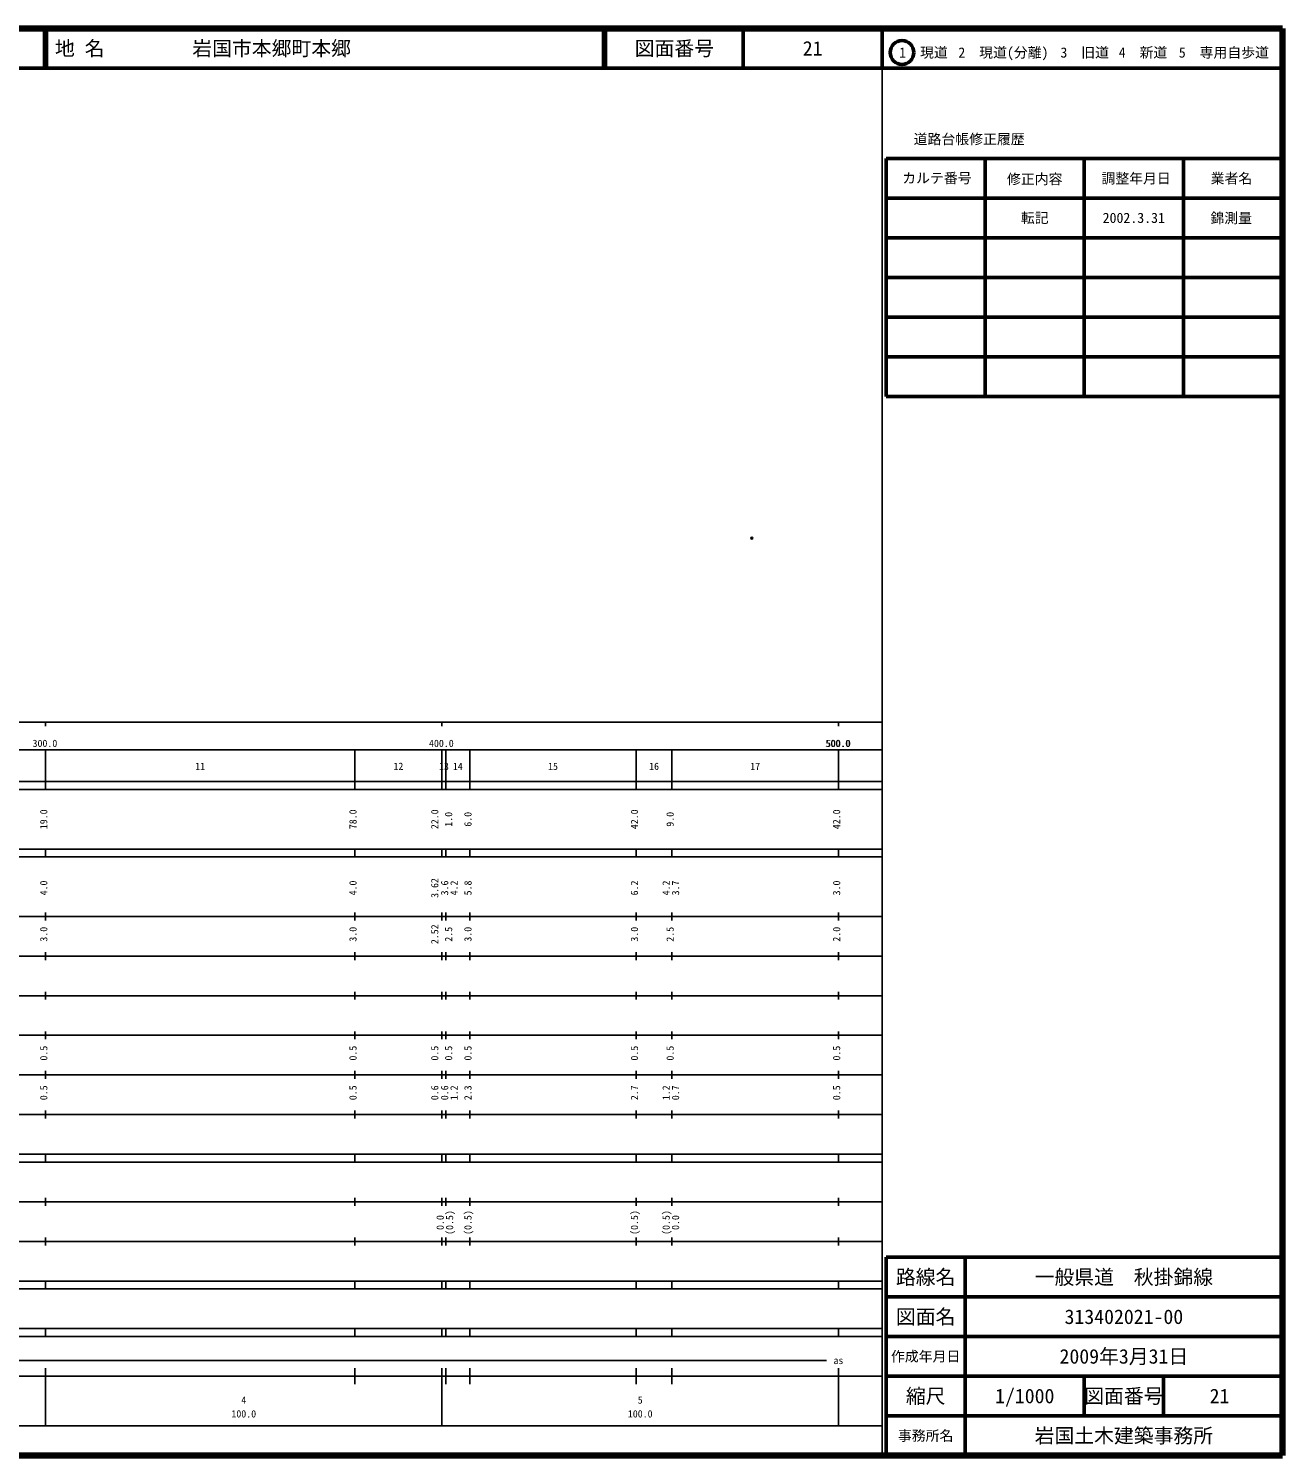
# Model space of a CAD drawing. Units: millimetres on the paper. Extents: x 40 to 680, y 20 to 380.
# Drawn here: x 363.7 to 680, y 20 to 380 of the extents above; entities that cross this region are included whole.
import ezdxf
from ezdxf.enums import TextEntityAlignment as Align

# ---------------------------------------------------------------- set-up
doc = ezdxf.new("R2010")
doc.units = ezdxf.units.MM
doc.header["$PDMODE"] = 32
doc.header["$PDSIZE"] = 0.5
doc.layers.add('M-OTRS', color=6, linetype='Continuous')
doc.layers.add('M-TTL-TXT', color=7, linetype='Continuous')
for name, color, linetype, lineweight in [('M-TTL', 2, 'Continuous', 140), ('M-TTL-BAND', 7, 'Continuous', 25), ('M-TTL-FRAM', 2, 'Continuous', 50), ('M-TTL-LINE', 7, 'Continuous', 50)]:
    doc.layers.add(name, color=color, linetype=linetype, lineweight=lineweight)
doc.styles.add('ＭＳ ゴシック', font='')
doc.styles.get('ＭＳ ゴシック').set_extended_font_data('MS Gothic')

msp = doc.modelspace()

# ---------------------------------------------------------------- linework, layer by layer
at = {"layer": 'M-OTRS'}
msp.add_point((546.13, 251.425), dxfattribs=at)
at = {"layer": 'M-TTL'}
for p, q in [((680, 380), (40, 380)), ((680, 20), (680, 380)), ((40, 20), (680, 20))]:
    msp.add_line(p, q, dxfattribs=at)
at = {"layer": 'M-TTL-BAND'}
for p, q in [((579, 20), (579, 370)), ((40, 205), (579, 205)), ((368, 205), (368, 204)), ((468, 205), (468, 204)), ((568, 205), (568, 204)), ((68, 198), (579, 198)), ((368, 188), (368, 198)), ((446, 188), (446, 198)), ((468, 188), (468, 198)), ((469, 188), (469, 198)), ((475, 188), (475, 198)), ((517, 188), (517, 198)), ((526, 188), (526, 198)), ((568, 188), (568, 198)), ((40, 190), (579, 190)), ((40, 188), (579, 188)), ((40, 173), (579, 173)), ((368, 171), (368, 173)), ((446, 171), (446, 173)), ((468, 171), (468, 173)), ((469, 171), (469, 173)), ((475, 171), (475, 173)), ((517, 171), (517, 173)), ((526, 171), (526, 173)), ((568, 171), (568, 173)), ((40, 171), (579, 171)), ((40, 156), (579, 156)), ((368, 155), (368, 157)), ((446, 155), (446, 157)), ((468, 155), (468, 157)), ((469, 155), (469, 157)), ((475, 155), (475, 157)), ((517, 155), (517, 157)), ((526, 155), (526, 157)), ((568, 155), (568, 157)), ((46, 146), (579, 146)), ((368, 145), (368, 147)), ((446, 145), (446, 147)), ((468, 145), (468, 147)), ((469, 145), (469, 147)), ((475, 145), (475, 147)), ((517, 145), (517, 147)), ((526, 145), (526, 147)), ((568, 145), (568, 147)), ((368, 135), (368, 137)), ((446, 135), (446, 137)), ((468, 135), (468, 137)), ((469, 135), (469, 137)), ((475, 135), (475, 137)), ((517, 135), (517, 137)), ((526, 135), (526, 137)), ((568, 135), (568, 137)), ((52, 136), (579, 136)), ((46, 126), (579, 126)), ((368, 125), (368, 127)), ((446, 125), (446, 127)), ((468, 125), (468, 127)), ((469, 125), (469, 127)), ((475, 125), (475, 127)), ((517, 125), (517, 127)), ((526, 125), (526, 127)), ((568, 125), (568, 127)), ((52, 116), (579, 116)), ((368, 115), (368, 117)), ((446, 115), (446, 117)), ((468, 115), (468, 117)), ((469, 115), (469, 117)), ((475, 115), (475, 117)), ((517, 115), (517, 117)), ((526, 115), (526, 117)), ((568, 115), (568, 117)), ((46, 106), (579, 106)), ((368, 105), (368, 107)), ((446, 105), (446, 107)), ((468, 105), (468, 107)), ((469, 105), (469, 107)), ((475, 105), (475, 107)), ((517, 105), (517, 107)), ((526, 105), (526, 107)), ((568, 105), (568, 107)), ((40, 96), (579, 96)), ((40, 94), (579, 94)), ((368, 94), (368, 96)), ((446, 94), (446, 96)), ((468, 94), (468, 96)), ((469, 94), (469, 96)), ((475, 94), (475, 96)), ((517, 94), (517, 96)), ((526, 94), (526, 96)), ((568, 94), (568, 96)), ((49, 84), (579, 84)), ((368, 83), (368, 85)), ((446, 83), (446, 85)), ((468, 83), (468, 85)), ((469, 83), (469, 85)), ((475, 83), (475, 85)), ((517, 83), (517, 85)), ((526, 83), (526, 85)), ((568, 83), (568, 85)), ((40, 74), (579, 74)), ((368, 73), (368, 75)), ((446, 73), (446, 75)), ((468, 73), (468, 75)), ((469, 73), (469, 75)), ((475, 73), (475, 75)), ((517, 73), (517, 75)), ((526, 73), (526, 75)), ((568, 73), (568, 75)), ((40, 64), (579, 64)), ((40, 62), (579, 62)), ((368, 62), (368, 64)), ((446, 62), (446, 64)), ((468, 62), (468, 64)), ((469, 62), (469, 64)), ((475, 62), (475, 64)), ((517, 62), (517, 64)), ((526, 62), (526, 64)), ((568, 62), (568, 64)), ((40, 52), (579, 52)), ((368, 50), (368, 52)), ((446, 50), (446, 52)), ((468, 50), (468, 52)), ((469, 50), (469, 52)), ((475, 50), (475, 52)), ((517, 50), (517, 52)), ((526, 50), (526, 52)), ((568, 50), (568, 52)), ((40, 50), (579, 50)), ((71, 44), (565, 44)), ((40, 40), (579, 40)), ((368, 27.5), (368, 42)), ((446, 38), (446, 42)), ((468, 27.5), (468, 42)), ((469, 38), (469, 42)), ((475, 38), (475, 42)), ((517, 38), (517, 42)), ((526, 38), (526, 42)), ((568, 27.5), (568, 42)), ((68, 27.5), (579, 27.5))]:
    msp.add_line(p, q, dxfattribs=at)
at = {"layer": 'M-TTL-FRAM'}
for p, q in [((580, 347.197), (580, 287.197)), ((580, 347.197), (680, 347.197)), ((580, 287.197), (680, 287.197)), ((680, 70), (580, 70)), ((580, 70), (580, 20))]:
    msp.add_line(p, q, dxfattribs=at)
at = {"layer": 'M-TTL-LINE'}
for p, q in [((367.75, 380), (367.75, 370)), ((368.25, 380), (368.25, 370)), ((508.747, 380), (508.747, 370)), ((509.247, 380), (509.247, 370)), ((543.997, 380), (543.997, 370)), ((579, 380), (579, 370)), ((40, 370), (680, 370)), ((605, 347.197), (605, 287.197)), ((630, 347.197), (630, 287.197)), ((655, 347.197), (655, 287.197)), ((580, 337.197), (680, 337.197)), ((580, 327.197), (680, 327.197)), ((580, 317.197), (680, 317.197)), ((580, 307.197), (680, 307.197)), ((580, 297.197), (680, 297.197)), ((600, 70), (600, 20)), ((680, 60), (580, 60)), ((680, 50), (580, 50)), ((680, 40), (580, 40)), ((630, 40), (630, 30)), ((650, 40), (650, 30)), ((680, 30), (580, 30))]:
    msp.add_line(p, q, dxfattribs=at)
msp.add_circle((584.031, 373.958), 3, dxfattribs=at)

# ---------------------------------------------------------------- texts
at = {"layer": 'M-TTL-BAND', "style": 'ＭＳ ゴシック'}
for s, p in [('300.0', (367.844, 198.195)), ('400.0', (467.844, 198.195)), ('500.0', (567.844, 198.195)), ('500.0', (568, 198.195)), ('11', (407, 192.405)), ('12', (457, 192.405)), ('13', (468.5, 192.405)), ('14', (472, 192.405)), ('15', (496, 192.405)), ('16', (521.5, 192.405)), ('17', (547, 192.405)), ('as', (568, 42.5)), ('4', (418, 32.523)), ('5', (518, 32.523)), ('100.0', (418, 29.033)), ('100.0', (518, 29.033))]:
    msp.add_text(s, height=1.833, dxfattribs=at).set_placement(p, align=Align.BOTTOM_CENTER)
for s, p in [('19.0', (369, 180.5)), ('78.0', (447, 180.5)), ('22.0', (467.631, 180.5)), ('1.0', (471.123, 180.5)), ('6.0', (476, 180.5)), ('42.0', (518, 180.5)), ('9.0', (527, 180.5)), ('42.0', (569, 180.5)), ('4.0', (369, 163.174)), ('4.0', (447, 163.174)), ('3.62', (467.631, 163.174)), ('3.6', (470.123, 163.174)), ('4.2', (472.493, 163.174)), ('5.8', (476, 163.174)), ('6.2', (518, 163.174)), ('4.2', (526, 163.174)), ('3.7', (528.37, 163.174)), ('3.0', (569, 163.174)), ('3.0', (369, 151.5)), ('3.0', (447, 151.5)), ('2.52', (467.631, 151.5)), ('2.5', (471.123, 151.5)), ('3.0', (476, 151.5)), ('3.0', (518, 151.5)), ('2.5', (527, 151.5)), ('2.0', (569, 151.5)), ('0.5', (369, 121.5)), ('0.5', (447, 121.5)), ('0.5', (467.631, 121.5)), ('0.5', (471.123, 121.5)), ('0.5', (476, 121.5)), ('0.5', (518, 121.5)), ('0.5', (527, 121.5)), ('0.5', (569, 121.5)), ('0.5', (369, 111.5)), ('0.5', (447, 111.5)), ('0.6', (467.631, 111.5)), ('0.6', (470.123, 111.5)), ('1.2', (472.493, 111.5)), ('2.3', (476, 111.5)), ('2.7', (518, 111.5)), ('1.2', (526, 111.5)), ('0.7', (528.37, 111.5)), ('0.5', (569, 111.5)), ('0.0', (469, 78.764)), ('(0.5)', (471.37, 78.764)), ('(0.5)', (476, 78.764)), ('(0.5)', (518, 78.764)), ('(0.5)', (526, 78.764)), ('0.0', (528.37, 78.764))]:
    msp.add_text(s, height=1.833, rotation=90, dxfattribs=at).set_placement(p, align=Align.BOTTOM_CENTER)
at = {"layer": 'M-TTL-TXT', "style": 'ＭＳ ゴシック'}
for s, p in [('地 名', (370.38, 375)), ('岩国市本郷町本郷', (405.024, 375))]:
    msp.add_text(s, height=3.666, dxfattribs=at).set_placement(p, align=Align.MIDDLE_LEFT)
for s, height, p in [('図面番号', 3.666, (526.622, 375)), ('21', 3.666, (561.497, 375)), ('1\u3000現道', 2.566, (589.448, 373.958)), ('2\u3000現道(分離)', 2.566, (609.619, 373.958)), ('3\u3000旧道', 2.566, (630.121, 373.958)), ('4\u3000新道', 2.566, (644.824, 373.958)), ('5\u3000専用自歩道', 2.566, (665.228, 373.958)), ('道路台帳修正履歴', 2.566, (600.968, 352.113)), ('カルテ番号', 2.566, (592.839, 342.277)), ('修正内容', 2.566, (617.509, 342.023)), ('調整年月日', 2.566, (643.089, 342.197)), ('業者名', 2.566, (667.134, 342.197)), ('転記', 2.566, (617.5, 332.245)), ('2002.3.31', 2.566, (642.5, 332.245)), ('錦測量', 2.566, (667.077, 332.189)), ('路線名', 3.666, (590, 65)), ('路線名', 3.666, (590, 65)), ('一般県道\u3000秋掛錦線', 3.666, (640, 65)), ('図面名', 3.666, (590, 55)), ('図面名', 3.666, (590, 55)), ('313402021-00', 3.666, (640, 55)), ('2009年3月31日', 3.666, (640, 45)), ('作成年月日', 2.566, (590, 45)), ('作成年月日', 2.566, (590, 45)), ('縮尺', 3.666, (590, 35)), ('縮尺', 3.666, (590, 35)), ('1/1000', 3.666, (615, 35)), ('図面番号', 3.666, (640, 35)), ('図面番号', 3.666, (640, 35)), ('21', 3.666, (664.125, 35)), ('事務所名', 2.566, (590, 25)), ('事務所名', 2.566, (590, 25)), ('岩国土木建築事務所', 3.666, (640, 25))]:
    msp.add_text(s, height=height, dxfattribs=at).set_placement(p, align=Align.MIDDLE_CENTER)

doc.saveas('drawing.dxf')
